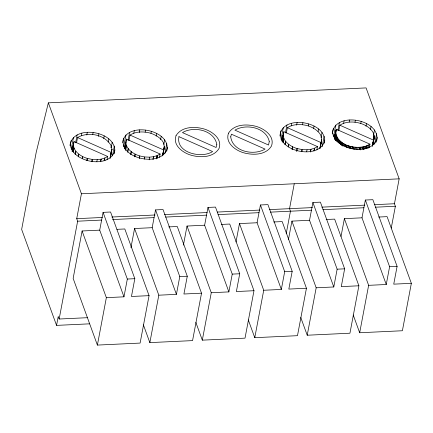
<?xml version="1.0" encoding="UTF-8"?>
<svg xmlns="http://www.w3.org/2000/svg" width="433" height="433" viewBox="0 0 433 433"><rect width="100%" height="100%" fill="white"/><g stroke="black" fill="none" stroke-linecap="round" stroke-linejoin="round"><path stroke-width="0.65" d="M367.779 148.048L367.796 145.396L369.966 144.151L336.317 129.261L334.493 138.592L335.981 130.127M335.754 131.015C335.976 145.607 356.473 150.419 367.796 145.396M372.575 145.477C373.766 140.822 375.579 135.096 372.077 130.923C369.787 127.832 366.437 125.689 362.919 124.233C355.612 121.375 346.66 120.834 339.829 125.213L338.833 130.479M87.098 160.405L87.282 158.402C80.219 156.394 71.093 150.007 74.038 141.591L107.682 156.481L107.059 159.772M92.05 161.46L92.234 159.441L87.282 158.402L86.903 160.389M139.556 157.937L139.735 155.94C132.677 153.926 123.551 147.545 126.49 139.123L160.14 154.013L159.517 157.309M144.503 158.992L144.687 156.973L139.735 155.94L139.231 158.586M296.865 151.209L297.103 148.541C290.045 146.533 280.92 140.146 283.859 131.729L317.508 146.619L316.886 149.91M301.871 151.599L302.055 149.574L297.103 148.541L296.6 151.187M82.497 158.602L82.687 156.6L82.313 158.581M134.885 156.806L135.145 154.132L134.641 156.778M292.253 149.407L292.513 146.733L292.01 149.38M78.476 156.816L78.768 154.148L78.259 156.795M130.934 154.354L131.221 151.68L130.717 154.327M288.302 146.955L288.589 144.286L288.21 146.267M368.575 148.102L368.927 144.806M75.364 154.538L75.775 151.214L75.147 154.521M127.816 152.075L128.233 148.752L127.605 152.053M285.185 144.676L285.601 141.353L284.974 144.66M73.339 152.01L73.924 147.999L73.172 151.967M125.7 150.213L126.382 145.537L125.5 150.159M283.068 142.814L283.745 138.138L282.993 142.1M350.633 148.449L350.952 146.451L350.578 148.438M353.474 149.006L353.793 147.014L353.42 149.001M354.908 149.185L355.228 147.193L354.854 149.179M346.552 147.112L346.871 145.131L346.492 147.117M347.872 147.637L348.197 145.634L347.818 147.621M349.236 148.075L349.561 146.073L349.182 148.059M359.168 149.293L359.487 147.312L359.114 149.298M344.035 145.937L344.359 143.956L343.981 145.943M345.269 146.554L345.594 144.568L345.215 146.554M342.752 145.937L343.19 143.291L342.687 145.937M360.57 149.834L361.008 147.193L360.5 149.845M72.219 151.323L73.329 144.719L72.078 151.323M104.272 160.73L104.71 158.077L107.682 156.481M124.677 148.855L125.787 142.251L124.536 148.855M156.73 158.267L157.168 155.609L160.14 154.013M282.045 141.461L283.155 134.852L282.029 140.801M314.093 150.868L314.537 148.216L317.508 146.619M340.603 144.47L341.047 141.818L340.544 144.465M341.642 145.223L342.081 142.576L341.577 145.223M334.52 138.495L335.629 131.93L334.379 138.533M339.64 143.675L340.089 141.023L339.58 143.669M362.156 148.974L362.486 146.998L362.102 148.984M338.758 142.841L339.212 140.189L338.703 142.836M337.962 141.981L338.417 139.329L337.913 141.97M363.46 149.353L363.915 146.717L363.395 149.369M337.145 141.759L337.718 138.441L337.09 141.743M72.343 150.327L73.329 144.719M100.819 161.125L101.165 159.149L104.71 158.077L104.894 160.643M124.796 147.864L125.787 142.251M153.158 159.322L153.623 156.681L157.168 155.609L157.352 158.175M282.164 140.465L283.155 134.852M310.526 151.923L310.991 149.282L314.537 148.216L314.721 150.781M336.533 140.849L337.112 137.532L336.484 140.833M364.819 148.99L365.279 146.354L364.765 148.974M335.9 140.59L336.609 136.606L335.856 140.573M335.369 140.319L336.203 135.67L335.326 140.297M366.107 148.546L366.578 145.91L366.865 148.438M334.736 139.101L335.705 133.792L334.704 139.074M334.395 138.565L335.629 131.93M111.059 147.344L111.308 146.018C105.257 134.566 88.424 131.177 77.55 137.542L76.554 142.809M110.28 157.931L111.903 149.304L111.308 146.018L111 147.334M162.732 155.463C163.75 150.457 165.779 144.698 161.915 140.341C158.911 136.806 154.765 134.566 150.408 133.153C143.707 131.351 136.038 131.21 130.008 135.074L129.012 140.346M320.101 148.07C321.118 143.058 323.142 137.299 319.283 132.942C316.279 129.413 312.133 127.172 307.776 125.754C301.076 123.957 293.406 123.811 287.371 127.675L286.381 132.947M373.841 136.898L374.09 135.572L373.831 136.893M372.553 145.136L374.182 136.509L372.645 144.433M69.994 145.531C72.804 122.831 119.773 131.681 114.236 153.785M70.254 145.207L71.131 140.568M71.228 149.293L73.486 137.375M72.419 150.154L74.038 141.591M75.634 142.782L77.139 134.836M81.344 135.773L81.848 133.126M86.789 135.009L87.287 132.363M89.663 323.83L56.555 325.383L58.238 316.491L59.159 319.018L87.531 317.687M59.159 319.018L77.637 221.198L76.722 218.676L81.426 193.773L48.355 102.848L366.091 87.915L399.161 178.84L394.452 203.737L395.372 206.265L391.253 228.077M92.722 134.582L93.095 132.595M91.856 161.428L92.234 159.441L97.209 159.636L101.165 159.149L100.478 161.753M98.367 136.46L98.87 133.813M82.102 230.978L106.356 297.655L123.968 296.827L99.714 230.15L82.102 230.978L73.145 278.408L97.393 345.085L140.108 343.077L149.071 295.647L124.818 228.97L116.991 229.338M96.835 161.623L97.209 159.636M103.714 138.576L104.218 135.93M108.147 142.111L108.775 138.798M111.227 147.529L112.228 142.23M110.079 158.359L111.903 149.304L110.242 157.769M112.472 155.918L114.35 145.986M99.714 230.15L103.076 212.365L110.567 212.013L134.82 278.69L131.459 296.475L149.071 295.647M122.712 142.738C125.126 120.374 172.648 129.543 166.694 151.323M123.686 146.825L125.938 134.907M124.996 147.031L126.49 139.123M128.092 140.314L129.591 132.368M133.802 133.31L134.3 130.658M97.393 345.085L106.356 297.655M139.242 132.541L139.745 129.895M145.174 132.119L145.553 130.133M144.313 158.96L144.687 156.973L149.666 157.174L153.623 156.681L152.93 159.29M150.949 133.332L151.323 131.345M130.95 247.616L134.56 228.516L152.172 227.688L176.42 294.364L158.814 295.192L134.56 228.516M149.163 159.82L149.666 157.174M123.968 296.827L127.329 279.047L103.076 212.365M156.172 136.114L156.67 133.461M160.605 139.648L161.228 136.335M163.809 144.4L164.686 139.767M162.537 155.891L164.361 146.836L162.694 155.306M164.93 153.455L166.802 143.523M152.172 227.688L155.534 209.902L163.024 209.55L187.278 276.227L183.917 294.012L201.524 293.184L192.566 340.609L149.85 342.617L143.383 324.837M149.85 342.617L158.814 295.192M183.408 245.148L187.018 226.048L204.625 225.22L228.878 291.896L211.266 292.724L187.018 226.048M176.42 294.364L179.782 276.579L155.534 209.902M204.625 225.22L207.986 207.434L215.482 207.082L239.73 273.759L236.369 291.544L253.982 290.716L245.018 338.146L202.308 340.154L195.84 322.374M202.308 340.154L211.266 292.724M235.985 242.025L239.471 223.58L257.083 222.757L281.336 289.433L263.724 290.262L239.471 223.58M228.878 291.896L232.24 274.111L207.986 207.434M257.083 222.757L260.444 204.971L267.935 204.62L292.188 271.296L288.827 289.082L306.44 288.254L297.476 335.678L254.761 337.686L248.293 319.906M279.956 136.005C281.547 113.089 329.085 121.689 324.187 143.263M281.055 139.431L283.306 127.513M282.24 140.292L283.859 131.729M285.461 132.915L286.96 124.969M291.171 125.911L291.669 123.264M254.761 337.686L263.724 290.262M296.61 125.148L297.114 122.496M302.543 124.72L302.921 122.734M294.245 183.771L289.542 208.674L290.462 211.196L286.213 233.668M301.682 151.561L302.055 149.574L307.035 149.775L310.991 149.282L310.299 151.891M308.318 125.938L308.691 123.952M288.443 239.563L291.929 221.117L309.541 220.289L333.789 286.965L316.182 287.793L291.929 221.117M306.661 151.761L307.035 149.775M281.336 289.433L284.692 271.648L260.444 204.971M313.541 128.715L314.039 126.068M318.098 131.589L318.596 128.937M321.053 137.667L322.055 132.368M319.9 148.497L321.73 139.437L320.063 147.907M322.174 146.722L324.171 136.124M309.541 220.289L312.897 202.503L320.393 202.151L344.646 268.828L341.285 286.614L358.892 285.785L349.934 333.215L307.219 335.223L300.751 317.443M332.279 133.202C335.158 110.253 382.951 119.568 376.391 142.121M332.414 133.537L333.415 128.244M333.637 136.303L335.764 125.045M334.574 138.484L336.317 129.261M337.913 130.452L339.418 122.507M343.623 123.443L344.127 120.796M307.219 335.223L316.182 287.793M349.193 122.019L349.572 120.033M355 122.252L355.374 120.266M360.776 123.47L361.149 121.484M356.289 149.288L356.662 147.301M341.025 236.434L344.387 218.649L361.993 217.821L386.247 284.503L368.635 285.331L344.387 218.649M357.712 149.325L358.086 147.339M333.789 286.965L337.15 269.18L312.897 202.503M365.993 126.247L366.497 123.6M370.426 129.781L371.054 126.474M369.344 147.447L369.966 144.151M373.506 135.199L374.507 129.905M372.358 146.029L374.042 138.344M372.661 145.401L374.166 137.434L372.434 146.018M374.626 144.254L376.629 133.662M361.993 217.821L365.355 200.035L372.851 199.683L397.099 266.365L393.738 284.151L411.35 283.323L402.387 330.747L359.677 332.755L353.209 314.975M359.677 332.755L368.635 285.331M386.247 284.503L389.608 266.717L365.355 200.035M372.521 146.018L374.166 137.434M366.053 148.535L366.578 145.91M110.231 157.163L111.903 149.304M162.548 155.35L164.361 146.836M320.193 146.646L321.73 139.437M104.082 160.703L104.71 158.077M156.383 158.895L157.168 155.609M313.909 150.841L314.537 148.216M114.989 149.813C110.621 169.622 71.743 162.765 70.249 144.205M123.589 138.105C117.765 159.29 163.485 168.28 167.441 147.35M280.957 130.706C275.134 151.896 320.853 160.881 324.81 139.951M377.267 137.488C372.9 157.293 334.022 150.435 332.528 131.876M48.355 102.848L36.21 152.34L21.65 229.409L56.555 325.383M81.426 193.773L399.161 178.84M76.722 218.676L102.394 217.469M111.855 217.025L155.095 214.99M164.551 214.546L207.115 212.543M217.252 212.067L259.816 210.07M269.272 209.626L312.41 207.596M321.822 207.153L364.862 205.128M374.28 204.69L394.452 203.737M77.637 221.198L101.62 220.072M112.466 219.563L154.072 217.61M165.595 217.068L206.53 215.141M218.053 214.6L258.988 212.673M270.479 212.138L311.441 210.211M322.964 209.669L363.899 207.743M375.389 207.207L395.372 206.265M168.794 226.903L177.276 226.508L201.524 293.184M221.252 224.44L229.728 224.04L253.982 290.716M273.71 221.972L282.186 221.577L306.44 288.254M326.163 219.509L334.644 219.109L358.892 285.785M378.621 217.041L387.097 216.641L411.35 283.323M127.329 279.047L134.82 278.69M179.782 276.579L187.278 276.227M232.24 274.111L239.73 273.759M284.692 271.648L292.188 271.296M337.15 269.18L344.646 268.828M389.608 266.717L397.099 266.365M339.829 125.213L373.479 140.103M287.371 127.675L321.021 142.565M130.008 135.074L163.652 149.964M77.55 137.542L111.2 152.432M230.719 136.86C232.559 151.566 253.83 156.015 265.05 149.082L231.401 134.192L230.719 136.86M269.266 141.439L268.568 145.033L234.919 130.144C246.079 123.373 266.171 127.454 269.266 141.439M352.37 146.765L352.045 148.763L352.37 146.765M335.9 134.733L335.061 139.383L335.9 134.733M335.613 132.855L334.633 138.165L335.613 132.855M178.948 136.66C175.479 152.914 201.794 158.851 212.598 151.55L178.948 136.66M216.819 144.373L216.11 147.496L182.461 132.606C193.795 125.803 214.119 130.079 216.819 144.373M176.047 135.637C172.431 145.401 183.067 152.941 191.278 155.274C200.598 157.829 213.361 157.704 219.011 148.519C222.627 138.755 211.991 131.215 203.781 128.882C194.46 126.328 181.698 126.452 176.047 135.637M228.5 133.175C224.889 142.939 235.52 150.473 243.736 152.811C253.056 155.36 265.819 155.236 271.469 146.051C275.085 136.287 264.449 128.753 256.239 126.414C246.918 123.865 234.15 123.99 228.5 133.175"/></g></svg>
